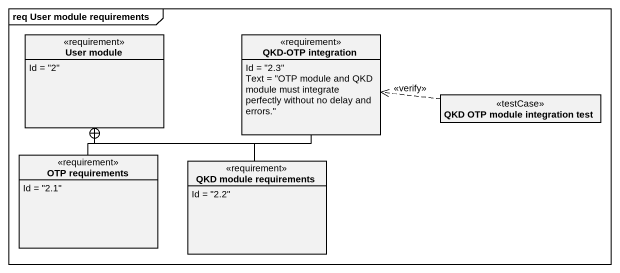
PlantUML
@startuml
mainframe req User module requirements
hide circle
hide empty members
class "User module" as User_module <<requirement>> {
  Id = "2"
}
class "QKD-OTP integration" as QKD_OTP_integration <<requirement>> {
  Id = "2.3"
  Text = "OTP module and QKD module must integrate perfectly without no delay and errors."
}
class "QKD OTP module integration test" as QKD_OTP_module_integration <<testCase>>
class "OTP requirements" as OTP_requirements <<requirement>> {
  Id = "2.1"
}
class "QKD module requirements" as QKD_module_requirements <<requirement>> {
  Id = "2.2"
}
QKD_OTP_integration -left-+ User_module
QKD_OTP_module_integration .left.> QKD_OTP_integration : <<verify>>
OTP_requirements -up-+ User_module
QKD_module_requirements -up-+ User_module
@enduml
